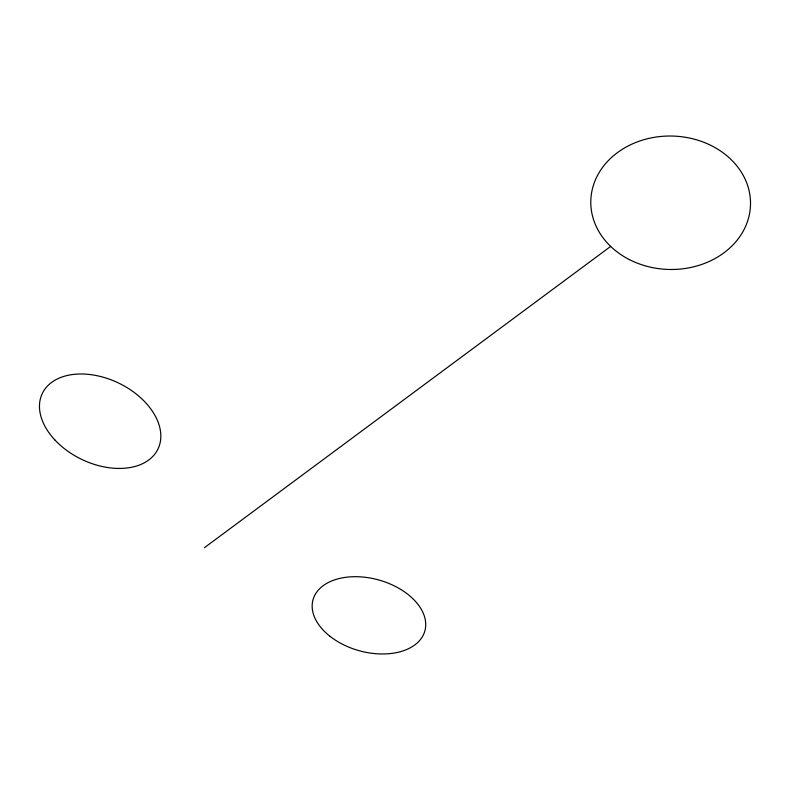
<?xml version="1.0" encoding="UTF-8"?>
<svg xmlns="http://www.w3.org/2000/svg" width="790" height="790" viewBox="0 0 790 790"><rect width="100%" height="100%" fill="white"/><g stroke="black" fill="none" stroke-linecap="round" stroke-linejoin="round"><path stroke-width="1.19" d="M204.422 547.697L610.67 246.401M629.383 259.604A79.869 66.725 1.3 0 0 750.5 204.61A79.869 66.725 1.3 0 0 632.069 144.066A79.869 66.725 1.3 0 0 629.383 259.604M55.004 440.089A64.158 42.393 25.6 0 0 157.832 449.312A64.158 42.393 25.6 0 0 87.611 374.292A64.158 42.393 25.6 0 0 55.004 440.089M330.101 636.385A58.055 36.695 15.6 0 0 424.24 632.869A58.055 36.695 15.6 0 0 352.508 576.749A58.055 36.695 15.6 0 0 330.101 636.385"/></g></svg>
